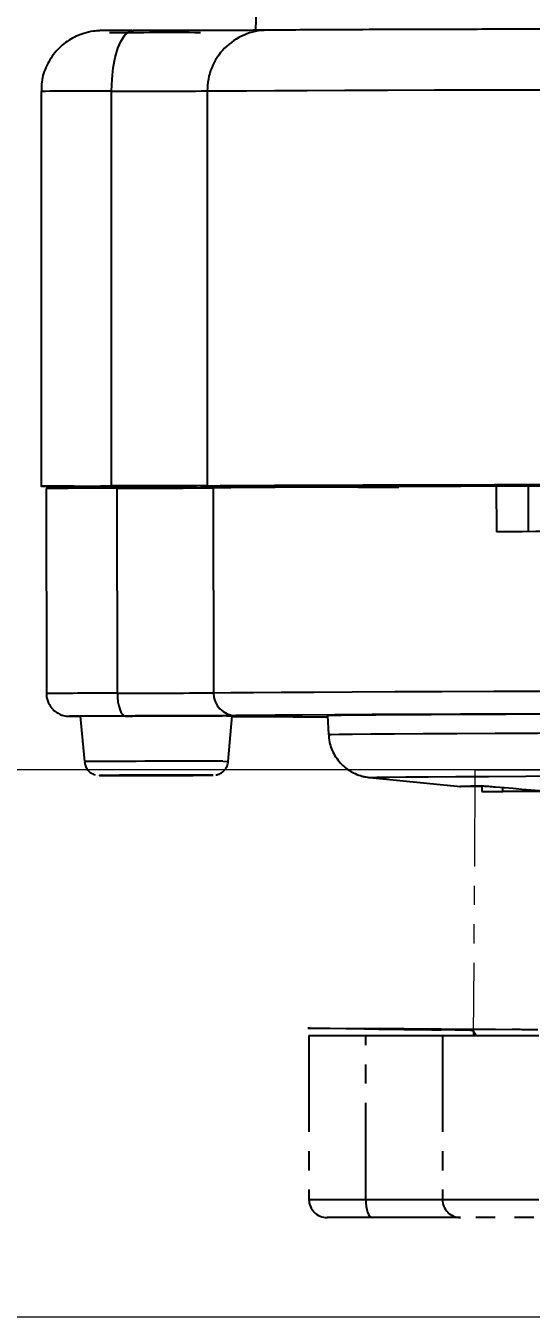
# Model space of a CAD drawing. Header units: millimetres. Extents: x 2312 to 3992, y 755 to 1943.
# Drawn here: x 2811.9 to 2845.1, y 840 to 925 of the extents above; entities that cross this region are included whole.
import ezdxf

# ---------------------------------------------------------------- set-up
doc = ezdxf.new("R2010")
doc.units = ezdxf.units.MM
doc.linetypes.add('PHANTOM', pattern=[12.7, 6.35, -1.27, 1.27, -1.27, 1.27, -1.27])
doc.layers.add('标注', color=3, linetype='Continuous', lineweight=13)
doc.styles.add('SLDTEXTSTYLE1', font='txt.shx', dxfattribs={"width": 0.7, "bigfont": 'gbcbig.shx'})
doc.styles.get("Standard").update_dxf_attribs({"font": 'arial.ttf'})
doc.dimstyles.new('AM_ISO', dxfattribs={"dimtxt": 3.5, "dimasz": 3.5, "dimexe": 1, "dimexo": 1, "dimgap": 1.5, "dimtad": 1, "dimdsep": 46, "dimtxsty": 'Standard', "dimcen": 0, "dimclrd": 256, "dimclre": 256, "dimclrt": 2, "dimadec": 0, "dimazin": 2, "dimtp": 0.1, "dimtm": 0.1, "dimtfac": 0.71, "dimtdec": 3, "dimtmove": 0, "dimatfit": 3, "dimfxl": 0, "dimlwd": -1, "dimlwe": -1, "dimarcsym": 0})
doc.dimstyles.new('SLDDIMSTYLE12$0', dxfattribs={"dimtxt": 12, "dimasz": 10, "dimexe": 0, "dimexo": 0.0625, "dimgap": 0.875, "dimtad": 1, "dimdec": 1, "dimlfac": 1.8, "dimrnd": 1e-09, "dimzin": 12, "dimdsep": 46, "dimtxsty": 'SLDTEXTSTYLE1', "dimcen": 0.09, "dimdle": 8.16, "dimclrd": 3, "dimclre": 3, "dimadec": 0, "dimazin": 3, "dimtfac": 1, "dimtdec": 1, "dimtofl": 0, "dimtmove": 0, "dimatfit": 3, "dimfxl": 0, "dimfrac": 2, "dimtolj": 1, "dimlwd": 5, "dimlwe": 5, "dimarcsym": 0})

# ---------------------------------------------------------------- blocks, each defined once
blk = doc.blocks.new('*D39')
at = {"layer": 'Defpoints', "color": 0, "transparency": 16777216}
for p in [(2901.598, 1115.372), (2752.332, 876.036), (2902.35, 876.036)]:
    blk.add_point(p, dxfattribs=at)
at = {"layer": '标注', "linetype": 'ByBlock', "transparency": 16777216}
for p, q in [((2900.598, 1115.372), (2751.332, 1115.372)), ((2752.332, 1111.872), (2752.332, 879.536)), ((2901.35, 876.036), (2751.332, 876.036))]:
    blk.add_line(p, q, dxfattribs=at)
at = {"layer": '标注', "transparency": 16777216}
for points in [[(2751.749, 1111.872), (2752.915, 1111.872), (2752.332, 1115.372)], [(2751.749, 879.536), (2752.915, 879.536), (2752.332, 876.036)]]:
    blk.add_solid(points, dxfattribs=at)
at = {"layer": '标注', "color": 2, "transparency": 16777216, "insert": (2741.689, 982.482), "char_height": 8, "attachment_point": 5, "rotation": 90}
blk.add_mtext('\\A1;{\\fSimSun|b0|i0|c134|p2;\\H2.28571x;245}', dxfattribs=at)
blk = doc.blocks.new('*D40')
at = {"layer": 'Defpoints', "color": 0, "transparency": 16777216}
for p in [(2902.35, 876.036), (2752.295, 840), (2901.861, 840)]:
    blk.add_point(p, dxfattribs=at)
at = {"layer": '标注', "color": 3, "lineweight": 5, "transparency": 16777216}
blk.add_line((2902.288, 876.036), (2752.295, 876.036), dxfattribs=at)
at = {"layer": '标注', "color": 3, "linetype": 'Continuous', "lineweight": 5, "transparency": 16777216}
for p, q in [((2752.295, 866.036), (2752.295, 850)), ((2901.798, 840), (2752.295, 840))]:
    blk.add_line(p, q, dxfattribs=at)
at = {"layer": '标注', "color": 3, "transparency": 16777216}
for points in [[(2750.628, 866.036), (2753.962, 866.036), (2752.295, 876.036)], [(2750.628, 850), (2753.962, 850), (2752.295, 840)]]:
    blk.add_solid(points, dxfattribs=at)
at = {"layer": '标注', "color": 0, "transparency": 16777216, "insert": (2739.991, 856.841), "char_height": 10, "attachment_point": 5, "rotation": 90, "style": 'SLDTEXTSTYLE1'}
blk.add_mtext('\\A1;{\\H2.28571x;45}', dxfattribs=at)

msp = doc.modelspace()

# ---------------------------------------------------------------- linework, layer by layer
at = {"color": 7, "linetype": 'Continuous', "lineweight": 25}
for p, q in [((2827.033, 926.256), (2826.98, 924.725)), ((2812.863, 920.725), (2812.863, 894.725)), ((2817.51, 894.738), (2817.51, 920.738)), ((2823.809, 920.752), (2823.809, 894.752)), ((2817.422, 894.727), (2817.422, 894.59)), ((2823.422, 894.61), (2823.422, 894.724)), ((2823.422, 894.701), (2823.899, 894.698)), ((2842.835, 894.721), (2842.84, 891.721)), ((2844.946, 894.721), (2842.835, 894.721)), ((2844.951, 891.729), (2844.946, 894.721)), ((2813.196, 894.571), (2813.22, 881.071)), ((2817.888, 881.091), (2817.865, 894.591)), ((2824.187, 894.616), (2824.21, 881.116)), ((2815.448, 879.574), (2815.714, 876.588)), ((2817.448, 879.586), (2817.448, 879.585)), ((2823.448, 879.596), (2823.448, 879.596)), ((2825.192, 876.604), (2825.448, 879.592)), ((2825.446, 879.567), (2825.689, 879.565)), ((2831.72, 879.602), (2831.787, 878.365)), ((2834.483, 875.541), (2834.479, 875.542)), ((2834.483, 875.541), (2840.488, 874.951)), ((2841.871, 874.992), (2841.871, 874.618)), ((2841.871, 874.618), (2843.273, 874.618)), ((2843.273, 874.618), (2843.273, 874.886)), ((2846.711, 874.618), (2843.273, 874.618))]:
    msp.add_line(p, q, dxfattribs=at)
at = {"color": 7, "linetype": 'PHANTOM', "lineweight": 25}
for p, q in [((2830.501, 858.559), (2830.501, 847.759)), ((2830.501, 858.559), (2834.235, 858.559)), ((2834.235, 847.759), (2834.235, 858.559)), ((2834.235, 858.559), (2839.293, 858.559)), ((2839.293, 858.559), (2839.293, 847.759)), ((2839.293, 858.559), (2854.212, 858.559)), ((2830.501, 847.759), (2834.235, 847.759)), ((2834.235, 847.759), (2839.293, 847.759)), ((2839.293, 847.759), (2890.811, 847.759)), ((2834.657, 846.559), (2831.701, 846.559)), ((2840.474, 846.559), (2834.657, 846.559)), ((2891.025, 846.559), (2840.474, 846.559))]:
    msp.add_line(p, q, dxfattribs=at)
at = {"color": 7, "linetype": 'Continuous', "lineweight": 25, "flags": 128}
for points in [[(2817.51, 920.738), (2817.538, 921.518), (2817.618, 922.268), (2817.749, 922.959), (2817.926, 923.564), (2818.141, 924.06), (2818.386, 924.429), (2818.652, 924.655), (2818.929, 924.731)], [(2823.809, 920.752), (2824.933, 920.762), (2826.408, 920.771), (2828.227, 920.781), (2830.383, 920.79), (2832.866, 920.799), (2835.664, 920.808), (2838.764, 920.816), (2842.154, 920.824), (2845.816, 920.831), (2849.736, 920.838), (2853.894, 920.845), (2858.273, 920.85), (2862.852, 920.856), (2867.611, 920.86), (2872.528, 920.865), (2877.581, 920.868), (2882.747, 920.871), (2888.003, 920.873)], [(2850.05, 894.739), (2849.344, 894.737), (2848.434, 894.734), (2847.539, 894.73), (2846.659, 894.727), (2845.794, 894.724), (2844.946, 894.721)], [(2850.056, 891.747), (2849.104, 891.744), (2848.166, 891.74), (2847.243, 891.737), (2846.333, 891.734), (2845.438, 891.731), (2844.557, 891.727), (2843.691, 891.724), (2842.84, 891.721)], [(2817.888, 881.091), (2817.898, 880.799), (2817.929, 880.517), (2817.978, 880.258), (2818.044, 880.03), (2818.124, 879.843), (2818.216, 879.704), (2818.315, 879.619), (2818.418, 879.59)], [(2824.21, 881.116), (2825.351, 881.128), (2826.842, 881.141), (2828.677, 881.153), (2830.849, 881.166), (2833.346, 881.179), (2836.159, 881.193), (2839.273, 881.207), (2842.676, 881.22), (2846.351, 881.234), (2850.282, 881.248), (2854.451, 881.261), (2858.84, 881.275), (2863.428, 881.288), (2868.194, 881.301), (2873.118, 881.313), (2878.177, 881.325), (2883.348, 881.337), (2888.607, 881.348)], [(2814.733, 879.574), (2814.774, 879.572), (2815.1, 879.57)], [(2815.1, 879.57), (2815.181, 879.57), (2815.448, 879.569)], [(2820.422, 879.593), (2819.076, 879.59), (2817.822, 879.587), (2816.745, 879.584), (2815.919, 879.58), (2815.399, 879.577), (2815.222, 879.574), (2815.399, 879.572), (2815.448, 879.572)], [(2825.448, 879.589), (2825.622, 879.592), (2825.445, 879.594), (2824.925, 879.596), (2824.099, 879.596), (2823.022, 879.596), (2821.768, 879.595), (2820.422, 879.593)], [(2825.069, 879.595), (2825.413, 879.593), (2825.448, 879.592)], [(2888.878, 879.846), (2883.717, 879.835), (2878.643, 879.823), (2873.68, 879.811), (2868.848, 879.799), (2864.171, 879.786), (2859.669, 879.774), (2855.363, 879.76), (2851.271, 879.747), (2847.414, 879.734), (2843.808, 879.72), (2840.469, 879.707), (2837.413, 879.694), (2834.653, 879.68), (2832.203, 879.667), (2830.072, 879.655), (2828.271, 879.642), (2826.808, 879.63), (2825.689, 879.618)], [(2897.952, 879.85), (2897.899, 879.849), (2892.902, 879.84), (2887.954, 879.83), (2883.081, 879.819), (2878.307, 879.808), (2873.656, 879.796), (2869.15, 879.784), (2864.813, 879.772), (2860.665, 879.76), (2856.728, 879.747), (2853.021, 879.734), (2849.563, 879.722), (2846.37, 879.709), (2843.459, 879.696), (2840.845, 879.684), (2838.54, 879.671), (2836.555, 879.659), (2834.901, 879.647), (2833.586, 879.636), (2832.617, 879.625), (2831.997, 879.615), (2831.731, 879.605), (2831.72, 879.602)], [(2831.787, 878.365), (2831.963, 878.375), (2832.49, 878.385), (2833.365, 878.396), (2834.584, 878.407), (2836.141, 878.419), (2838.028, 878.431), (2840.236, 878.443), (2842.754, 878.456), (2845.57, 878.468), (2848.669, 878.481), (2852.037, 878.494), (2855.656, 878.507), (2859.508, 878.519), (2863.576, 878.532), (2867.838, 878.544), (2872.274, 878.556), (2876.861, 878.567), (2881.577, 878.579), (2886.399, 878.589), (2891.302, 878.6), (2896.263, 878.609), (2898.063, 878.613)], [(2824.833, 876.607), (2825.158, 876.605), (2825.192, 876.604)], [(2824.14, 875.691), (2823.913, 875.692), (2823.303, 875.692), (2822.413, 875.692), (2821.332, 875.691), (2820.164, 875.69), (2819.026, 875.687), (2818.027, 875.684), (2817.265, 875.681), (2816.816, 875.678), (2816.723, 875.676), (2816.996, 875.674), (2817.607, 875.674), (2818.496, 875.674), (2819.578, 875.675), (2820.745, 875.676), (2821.884, 875.679), (2822.883, 875.682), (2823.644, 875.685), (2824.093, 875.688), (2824.197, 875.689)], [(2824.197, 875.689), (2824.186, 875.69), (2824.14, 875.691)], [(2834.479, 875.542), (2834.552, 875.55), (2834.971, 875.56), (2835.747, 875.571), (2836.877, 875.582), (2838.353, 875.593), (2840.168, 875.605), (2842.313, 875.617), (2844.777, 875.629), (2847.546, 875.642), (2850.606, 875.655), (2853.941, 875.667), (2857.534, 875.68), (2861.364, 875.692), (2865.414, 875.705), (2869.66, 875.717), (2874.081, 875.729), (2878.654, 875.74), (2883.354, 875.751), (2888.157, 875.762), (2893.038, 875.772), (2897.97, 875.781), (2902.929, 875.79)]]:
    msp.add_lwpolyline(points, dxfattribs=at)
at = {"color": 7, "linetype": 'PHANTOM', "lineweight": 25, "flags": 128}
for points in [[(2834.156, 858.981), (2832.921, 858.995), (2831.877, 859.007), (2831.085, 859.017), (2830.59, 859.025), (2830.422, 859.03), (2830.59, 859.031), (2831.085, 859.029), (2831.877, 859.023), (2832.922, 859.015), (2834.156, 859.004)], [(2839.214, 858.967), (2838.964, 858.967), (2838.588, 858.969), (2838.092, 858.972), (2837.484, 858.976), (2836.774, 858.982), (2835.973, 858.988), (2835.096, 858.996), (2834.156, 859.004)], [(2834.156, 858.981), (2835.096, 858.971), (2835.973, 858.961), (2836.773, 858.952), (2837.484, 858.943), (2838.092, 858.935), (2838.588, 858.928), (2838.964, 858.922), (2839.214, 858.918)], [(2836.181, 858.976), (2835.508, 858.983), (2834.937, 858.987), (2834.555, 858.99), (2834.421, 858.99), (2834.555, 858.987), (2834.937, 858.982), (2835.508, 858.976), (2836.181, 858.969), (2836.855, 858.962), (2837.426, 858.957), (2837.807, 858.955), (2837.941, 858.955), (2837.807, 858.958), (2837.426, 858.963), (2836.855, 858.969), (2836.181, 858.976)], [(2839.214, 858.967), (2840.126, 858.967), (2841.319, 858.964), (2842.787, 858.958), (2844.525, 858.949), (2846.523, 858.937), (2848.772, 858.923), (2851.264, 858.905), (2853.986, 858.886), (2856.926, 858.863), (2860.07, 858.838), (2863.406, 858.811), (2866.916, 858.781), (2870.587, 858.75), (2874.4, 858.716), (2878.339, 858.681), (2882.385, 858.643), (2886.522, 858.605), (2890.729, 858.565)], [(2841.27, 858.88), (2840.126, 858.9), (2839.214, 858.918)], [(2890.86, 858.559), (2889.779, 858.569), (2885.734, 858.607), (2881.764, 858.644), (2877.887, 858.679), (2874.121, 858.713), (2870.483, 858.745), (2866.99, 858.774), (2863.657, 858.802), (2860.5, 858.828), (2857.533, 858.851), (2854.77, 858.872), (2852.223, 858.89), (2849.904, 858.906), (2847.824, 858.919), (2845.992, 858.929), (2844.415, 858.936), (2843.103, 858.941), (2842.06, 858.943), (2841.291, 858.942), (2840.801, 858.938), (2840.59, 858.931), (2840.66, 858.921), (2841.011, 858.909), (2841.258, 858.903)], [(2841.239, 858.941), (2841.451, 858.638), (2841.54, 858.559)], [(2834.235, 847.759), (2834.243, 847.524), (2834.267, 847.299), (2834.306, 847.092), (2834.359, 846.91), (2834.423, 846.761), (2834.496, 846.65), (2834.575, 846.582), (2834.657, 846.559)]]:
    msp.add_lwpolyline(points, dxfattribs=at)
at = {"color": 7, "linetype": 'Continuous', "lineweight": 25}
for centre, radius, start, end in [((2821.272, 398.518), 526.075, 89.77142, 90.42489), ((2827.776, 920.783), 3.968, 90.43064, 180.4494), ((2816.729, 353.729), 567.009, 89.921, 90.39059), ((2818.01, 2091.888), 1171.15, 269.97553, 270.283673), ((2851.495, -2312.779), 3207.511, 90.15469, 90.487809), ((2817.437, 464.514), 430.077, 89.94308, 90.56501), ((2816.331, 2077.114), 1182.524, 270.074299, 270.380635), ((2818.084, 310.338), 570.753, 90.01967, 90.48831), ((2816.354, 2063.615), 1182.525, 270.074299, 270.380635), ((2825.699, 881.107), 1.489, 179.63955, 269.60562), ((2818.236, 490.332), 389.257, 89.97318, 90.51564), ((2822.773, -325.199), 1204.796, 89.890815, 90.348363), ((2816.654, 2239.492), 1359.904, 270.074299, 270.380635), ((2833.504, 2015.234), 1135.696, 269.605704, 269.910175), ((2822.657, -265.214), 1141.823, 89.890815, 90.348363)]:
    msp.add_arc(centre, radius, start, end, dxfattribs=at)
at = {"color": 7, "linetype": 'PHANTOM', "lineweight": 25}
for centre, radius, start, end in [((2831.701, 847.759), 1.2, 180, 270), ((2840.484, 847.749), 1.19, 179.53784, 269.53025)]:
    msp.add_arc(centre, radius, start, end, dxfattribs=at)
at = {"color": 7, "linetype": 'Continuous', "lineweight": 25}
for points, knots in [([(2818.873, 924.73), (2818.812, 924.73), (2818.558, 924.73), (2818.157, 924.73), (2817.708, 924.729), (2817.358, 924.728), (2817.107, 924.727), (2816.949, 924.727), (2816.852, 924.725), (2816.797, 924.725), (2816.689, 924.721), (2816.605, 924.717), (2816.474, 924.707), (2816.157, 924.67), (2815.531, 924.529), (2814.668, 924.129), (2813.816, 923.401), (2813.204, 922.449), (2812.881, 921.521), (2812.897, 920.934), (2812.902, 920.725)], [0, 0, 0, 0, 0.019857, 0.0829, 0.142753, 0.201153, 0.254877, 0.302028, 0.340838, 0.370261, 0.379974, 0.387427, 0.398402, 0.420897, 0.485124, 0.593411, 0.707599, 0.821915, 0.936235, 1, 1, 1, 1]), ([(2827.747, 924.75), (2827.453, 924.748), (2826.856, 924.744), (2824.848, 924.738), (2822.194, 924.733), (2820.005, 924.731), (2818.929, 924.731)], [0, 0, 0, 0, 0.245796, 0.5, 0.754204, 1, 1, 1, 1]), ([(2888.731, 924.866), (2886.331, 924.865), (2881.488, 924.863), (2874.399, 924.858), (2867.442, 924.852), (2860.74, 924.845), (2854.403, 924.836), (2848.557, 924.826), (2843.292, 924.815), (2838.683, 924.803), (2834.795, 924.791), (2831.672, 924.777), (2829.252, 924.764), (2828.245, 924.755), (2827.747, 924.75)], [0, 0, 0, 0, 0.079959, 0.161371, 0.244142, 0.328893, 0.414216, 0.5, 0.585778, 0.671102, 0.755858, 0.838624, 0.920039, 1, 1, 1, 1]), ([(2817.422, 894.722), (2817.378, 894.723), (2817.106, 894.723), (2817.007, 894.725), (2817.21, 894.727), (2817.881, 894.729), (2818.876, 894.73), (2819.661, 894.731), (2820.054, 894.731)], [0, 0, 0, 0, 0.0373924, 0.2299139, 0.4224355, 0.614957, 0.8074785, 1, 1, 1, 1]), ([(2820.054, 894.731), (2820.446, 894.731), (2821.23, 894.73), (2822.242, 894.729), (2822.868, 894.727), (2823.138, 894.726), (2823.062, 894.725), (2823.061, 894.725)], [0, 0, 0, 0, 0.249506, 0.499013, 0.748519, 0.998025, 1, 1, 1, 1]), ([(2836.411, 894.641), (2836.253, 894.641), (2834.487, 894.646), (2831.738, 894.655), (2828.287, 894.669), (2825.603, 894.683), (2824.467, 894.693), (2823.899, 894.698)], [0, 0, 0, 0, 0.023879, 0.267909, 0.511939, 0.75597, 1, 1, 1, 1]), ([(2832.343, 894.674), (2831.396, 894.679), (2829.3, 894.689), (2827.548, 894.706), (2826.841, 894.725), (2827.465, 894.744), (2829.365, 894.762), (2832.52, 894.779), (2836.872, 894.796), (2842.348, 894.812), (2848.855, 894.826), (2856.281, 894.838), (2864.499, 894.848), (2873.366, 894.857), (2882.741, 894.862), (2889.971, 894.866), (2894.048, 894.866), (2894.838, 894.866)], [0, 0, 0, 0, 0.058714, 0.129808, 0.200902, 0.271995, 0.343089, 0.414183, 0.485276, 0.55637, 0.627464, 0.698558, 0.769651, 0.840745, 0.911839, 0.982932, 1, 1, 1, 1]), ([(2813.236, 881.07), (2813.231, 881.032), (2813.203, 880.816), (2813.33, 880.461), (2813.562, 880.09), (2813.834, 879.848), (2814.096, 879.7), (2814.323, 879.621), (2814.489, 879.589), (2814.586, 879.579), (2814.63, 879.576), (2814.661, 879.574), (2814.695, 879.573), (2814.757, 879.572), (2814.847, 879.571), (2815.053, 879.57), (2815.126, 879.57)], [0, 0, 0, 0, 0.027579, 0.153515, 0.253559, 0.337585, 0.408225, 0.46543, 0.507588, 0.527723, 0.541319, 0.556281, 0.581456, 0.644275, 0.873468, 1, 1, 1, 1]), ([(2831.786, 878.391), (2831.803, 878.218), (2831.85, 877.74), (2832.162, 876.967), (2832.762, 876.245), (2833.438, 875.816), (2833.963, 875.633), (2834.326, 875.557), (2834.423, 875.548), (2834.483, 875.541)], [0, 0, 0, 0, 0.109876, 0.304621, 0.518327, 0.696278, 0.809572, 0.880875, 1, 1, 1, 1]), ([(2815.728, 876.579), (2815.74, 876.484), (2815.765, 876.291), (2815.914, 876.054), (2816.091, 875.881), (2816.262, 875.775), (2816.372, 875.738), (2816.418, 875.722)], [0, 0, 0, 0, 0.2435473, 0.4925813, 0.7004544, 0.8757336, 1, 1, 1, 1]), ([(2824.381, 875.709), (2824.449, 875.725), (2824.598, 875.761), (2824.832, 875.899), (2825.043, 876.13), (2825.174, 876.388), (2825.175, 876.554), (2825.176, 876.604)], [0, 0, 0, 0, 0.163128, 0.357271, 0.616504, 0.884574, 1, 1, 1, 1]), ([(2822.1, 875.683), (2821.946, 875.683), (2821.761, 875.682), (2821.434, 875.681), (2821.174, 875.68), (2820.598, 875.679), (2819.958, 875.678), (2819.337, 875.677), (2819.002, 875.677), (2818.831, 875.677), (2818.72, 875.677), (2818.598, 875.678), (2818.298, 875.679), (2818.067, 875.679), (2818.079, 875.68), (2818.29, 875.681), (2818.886, 875.683), (2819.145, 875.684), (2819.476, 875.685), (2819.735, 875.686), (2820.311, 875.687), (2820.951, 875.688), (2821.573, 875.689), (2821.907, 875.689), (2822.079, 875.689), (2822.19, 875.689), (2822.311, 875.688), (2822.611, 875.687), (2822.842, 875.687), (2822.831, 875.686), (2822.615, 875.685), (2822.334, 875.684), (2822.1, 875.683)], [0, 0, 0, 0, 0.066265, 0.079332, 0.091749, 0.120574, 0.19854, 0.226761, 0.249845, 0.26589, 0.284505, 0.318085, 0.379426, 0.408251, 0.420668, 0.433735, 0.5, 0.566265, 0.579332, 0.591749, 0.620574, 0.69854, 0.726761, 0.749845, 0.76589, 0.784505, 0.818085, 0.879426, 0.908251, 0.920668, 0.933735, 1, 1, 1, 1]), ([(2840.437, 874.951), (2840.493, 874.957), (2840.602, 874.967), (2841.306, 874.989), (2841.653, 875)], [0, 0, 0, 0, 0.505985, 1, 1, 1, 1]), ([(2841.654, 874.949), (2841.302, 874.947), (2840.647, 874.941), (2840.538, 874.947), (2840.488, 874.95)], [0, 0, 0, 0, 0.5372273, 1, 1, 1, 1]), ([(2841.653, 875), (2841.689, 875), (2841.759, 874.999), (2842.006, 874.984), (2842.331, 874.961), (2842.614, 874.938), (2842.765, 874.925)], [0, 0, 0, 0, 0.246867, 0.480182, 0.723828, 1, 1, 1, 1]), ([(2841.871, 874.939), (2841.841, 874.941), (2841.727, 874.949), (2841.685, 874.949), (2841.654, 874.949)], [0, 0, 0, 0, 0.2619112, 1, 1, 1, 1]), ([(2842.765, 874.925), (2845.882, 874.667), (2850.403, 874.293), (2854.986, 874.009), (2856.408, 873.921)], [0, 0, 0, 0, 0.68951, 1, 1, 1, 1])]:
    msp.add_open_spline(points, degree=3, knots=knots, dxfattribs=at)
for points in [[(2817.553, 894.712), (2816.894, 894.713), (2815.576, 894.714), (2814.069, 894.717), (2813.091, 894.721), (2812.753, 894.725), (2813.077, 894.729), (2814.043, 894.733), (2815.539, 894.736), (2816.853, 894.737), (2817.51, 894.738)], [(2823.809, 894.752), (2823.595, 894.75), (2823.166, 894.747), (2821.736, 894.743), (2819.855, 894.74), (2818.292, 894.738), (2817.51, 894.738)], [(2823.809, 894.752), (2824.359, 894.757), (2825.46, 894.767), (2828.11, 894.781), (2831.461, 894.795), (2835.551, 894.808), (2840.318, 894.82), (2845.72, 894.832), (2851.7, 894.842), (2858.198, 894.851), (2865.147, 894.858), (2872.479, 894.865), (2880.107, 894.87), (2885.37, 894.872), (2888.002, 894.873)]]:
    msp.add_open_spline(points, degree=3, dxfattribs=at)
at = {"layer": '标注', "linetype": 'PHANTOM'}
for q in [(2841.319, 858.559), (2963.27, 876.036)]:
    msp.add_line((2841.43, 876.036), q, dxfattribs=at)

# ---------------------------------------------------------------- dimensions: what is measured, and where the dimension line sits
at = {"layer": '标注'}
for base, p1, p2, text, dimstyle, override, picture, middle in [((2752.332, 876.036), (2901.598, 1115.372), (2902.35, 876.036), '{\\fSimSun|b0|i0|c134|p2;\\H2.28571x;245}', 'AM_ISO', {"dimtxt": 8, "dimtp": 0, "dimtm": 0, "dimtfac": 1, "dimtolj": 1, "dimtzin": 0}, '*D39', (2752.332, 982.482)), ((2752.295, 840), (2902.35, 876.036), (2901.861, 840), '{\\H2.28571x;45}', 'SLDDIMSTYLE12$0', {"dimtxt": 10, "dimtdec": 3, "dimtzin": 0}, '*D40', (2752.295, 856.841))]:
    dim = msp.add_linear_dim(base=base, p1=p1, p2=p2, angle=90, text=text, dimstyle=dimstyle, override=override, dxfattribs=at)
    dim.commit()
    dim.dimension.update_dxf_attribs({"geometry": picture, "text_midpoint": middle, "dimtype": 160})

doc.saveas('drawing.dxf')
